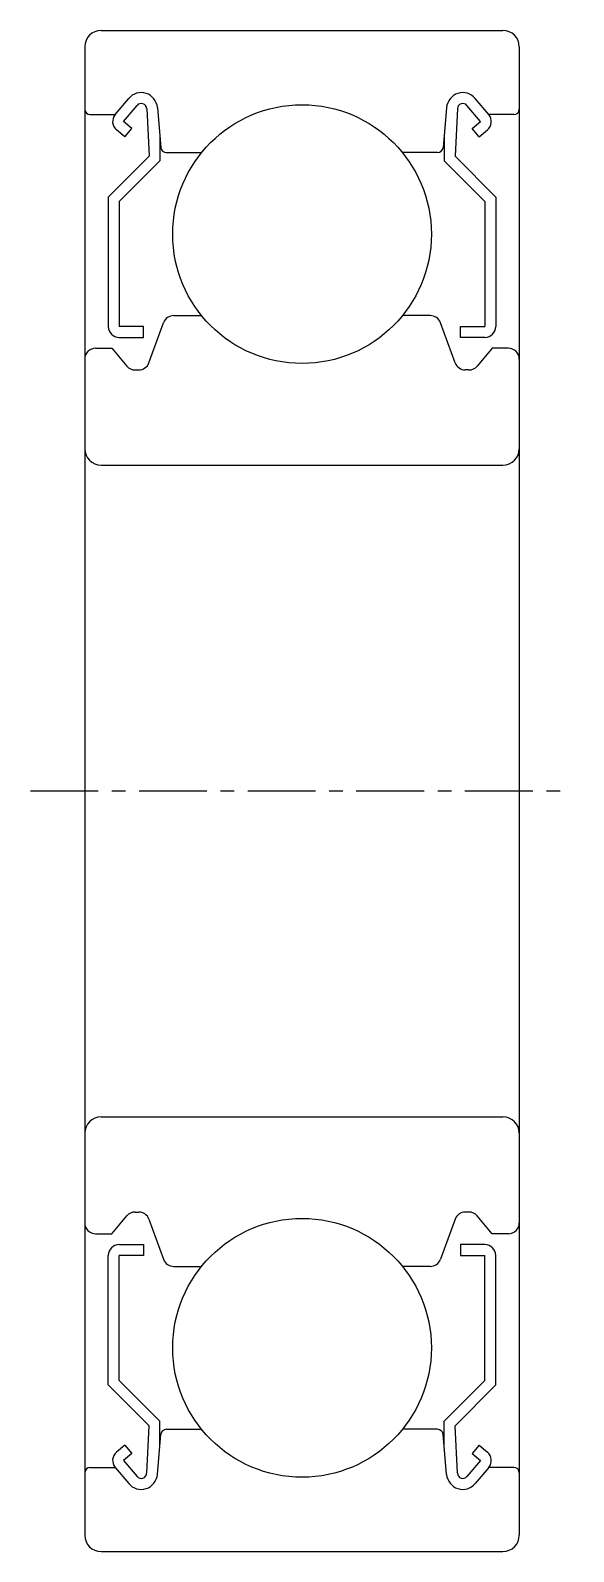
# Model space of a CAD drawing. Extents: x 87.4 to 157.2, y 76.8 to 136.4.
# Drawn here: x 147.18 to 157.18, y 108.36 to 136.36 of the extents above; entities outside this region: 2.
import ezdxf

# ---------------------------------------------------------------- set-up
doc = ezdxf.new("R2010")
doc.units = 0
doc.linetypes.add('CENTER', pattern=[2, 1.25, -0.25, 0.25, -0.25])
doc.layers.get('0').update_dxf_attribs({"linetype": 'CONTINUOUS'})
doc.layers.add('CENTER', color=1, linetype='CENTER')

msp = doc.modelspace()

# ---------------------------------------------------------------- linework, layer by layer
for p, q in [((148.48, 136.365), (155.88, 136.365)), ((148.18, 136.065), (148.18, 108.665)), ((156.18, 136.065), (156.18, 108.665)), ((148.74, 134.815), (148.989, 135.112)), ((148.893, 134.686), (149.143, 134.984)), ((155.467, 134.686), (155.216, 134.984)), ((155.62, 134.815), (155.37, 135.112)), ((148.28, 134.815), (148.74, 134.815)), ((149.046, 134.558), (148.893, 134.686)), ((149.32, 134.925), (149.363, 134.048)), ((149.518, 134.945), (149.583, 134.206)), ((154.841, 134.945), (154.777, 134.206)), ((155.04, 134.925), (154.997, 134.048)), ((155.314, 134.558), (155.467, 134.686)), ((156.08, 134.815), (155.62, 134.815)), ((148.918, 134.405), (148.765, 134.533)), ((148.918, 134.405), (149.046, 134.558)), ((149.563, 134.435), (149.563, 133.965)), ((154.797, 134.435), (154.797, 133.965)), ((155.442, 134.405), (155.314, 134.558)), ((155.442, 134.405), (155.595, 134.533)), ((149.363, 134.048), (148.613, 133.298)), ((149.563, 133.965), (148.813, 133.215)), ((149.682, 134.115), (150.33, 134.115)), ((154.677, 134.115), (154.029, 134.115)), ((154.797, 133.965), (155.547, 133.215)), ((154.997, 134.048), (155.747, 133.298)), ((148.613, 133.298), (148.613, 130.915)), ((155.747, 133.298), (155.747, 130.915)), ((148.813, 133.215), (148.813, 130.915)), ((155.547, 133.215), (155.547, 130.915)), ((149.818, 131.115), (150.33, 131.115)), ((154.542, 131.115), (154.029, 131.115)), ((149.263, 130.915), (148.813, 130.915)), ((149.263, 130.715), (149.263, 130.915)), ((149.362, 130.246), (149.63, 130.983)), ((154.998, 130.246), (154.73, 130.983)), ((155.097, 130.915), (155.547, 130.915)), ((155.097, 130.715), (155.097, 130.915)), ((148.38, 130.515), (148.68, 130.515)), ((148.68, 130.515), (148.955, 130.186)), ((148.813, 130.715), (149.263, 130.715)), ((155.547, 130.715), (155.097, 130.715)), ((155.68, 130.515), (155.404, 130.186)), ((155.98, 130.515), (155.68, 130.515)), ((149.109, 130.115), (149.174, 130.115)), ((155.251, 130.115), (155.186, 130.115)), ((148.48, 128.365), (155.88, 128.365)), ((148.48, 116.365), (155.88, 116.365)), ((148.68, 114.215), (148.955, 114.543)), ((149.109, 114.615), (149.174, 114.615)), ((155.251, 114.615), (155.186, 114.615)), ((155.68, 114.215), (155.404, 114.543)), ((149.362, 114.483), (149.63, 113.746)), ((154.998, 114.483), (154.73, 113.746)), ((148.38, 114.215), (148.68, 114.215)), ((148.813, 114.015), (149.263, 114.015)), ((149.263, 114.015), (149.263, 113.815)), ((155.097, 114.015), (155.097, 113.815)), ((155.547, 114.015), (155.097, 114.015)), ((155.98, 114.215), (155.68, 114.215)), ((148.613, 111.432), (148.613, 113.815)), ((148.813, 111.515), (148.813, 113.815)), ((149.263, 113.815), (148.813, 113.815)), ((155.097, 113.815), (155.547, 113.815)), ((155.547, 111.515), (155.547, 113.815)), ((155.747, 111.432), (155.747, 113.815)), ((149.818, 113.615), (150.33, 113.615)), ((149.946, 113.615), (149.946, 113.615)), ((150.074, 113.615), (150.074, 113.615)), ((154.542, 113.615), (154.029, 113.615)), ((149.563, 110.765), (148.813, 111.515)), ((154.797, 110.765), (155.547, 111.515)), ((149.363, 110.682), (148.613, 111.432)), ((154.997, 110.682), (155.747, 111.432)), ((149.32, 109.805), (149.363, 110.682)), ((149.563, 110.295), (149.563, 110.765)), ((149.682, 110.615), (150.33, 110.615)), ((154.677, 110.615), (154.029, 110.615)), ((154.797, 110.295), (154.797, 110.765)), ((155.04, 109.805), (154.997, 110.682)), ((148.918, 110.325), (148.765, 110.197)), ((148.918, 110.325), (149.046, 110.172)), ((149.518, 109.784), (149.583, 110.523)), ((154.841, 109.784), (154.777, 110.523)), ((155.442, 110.325), (155.314, 110.172)), ((155.442, 110.325), (155.595, 110.197)), ((149.046, 110.172), (148.893, 110.044)), ((148.893, 110.044), (149.143, 109.745)), ((155.467, 110.044), (155.216, 109.745)), ((155.314, 110.172), (155.467, 110.044)), ((148.28, 109.915), (148.74, 109.915)), ((148.74, 109.915), (148.989, 109.617)), ((155.62, 109.915), (155.37, 109.617)), ((156.08, 109.915), (155.62, 109.915)), ((148.48, 108.365), (155.88, 108.365))]:
    msp.add_line(p, q)
for centre in [(152.18, 132.615), (152.18, 112.115)]:
    msp.add_circle(centre, 2.381)
for centre, radius, start, end in [((148.48, 136.065), 0.3, 90, 180), ((155.88, 136.065), 0.3, 360, 90), ((149.219, 134.919), 0.3, 4.9968, 140.002), ((149.22, 134.92), 0.1, 2.8198, 140.0022), ((155.14, 134.919), 0.3, 39.998, 175.0032), ((155.14, 134.92), 0.1, 39.9978, 177.1802), ((148.28, 134.915), 0.1, 180, 270), ((148.893, 134.686), 0.2, 140.002, 230.0863), ((155.466, 134.686), 0.2, 309.9137, 39.998), ((156.08, 134.915), 0.1, 270, 0), ((149.682, 134.215), 0.1, 184.9968, 269.9991), ((154.677, 134.215), 0.1, 270.0009, 355.0032), ((149.818, 130.915), 0.2, 90, 159.9916), ((154.542, 130.915), 0.2, 20.0084, 90), ((148.813, 130.915), 0.2, 180, 270), ((155.547, 130.915), 0.2, 270, 0), ((148.38, 130.315), 0.2, 90, 180), ((155.98, 130.315), 0.2, 0, 90), ((149.174, 130.315), 0.2, 270, 339.9916), ((155.186, 130.315), 0.2, 200.0084, 270), ((149.109, 130.315), 0.2, 219.9952, 270), ((155.251, 130.315), 0.2, 270, 320.0048), ((148.48, 128.665), 0.3, 180, 270), ((155.88, 128.665), 0.3, 270, 360), ((148.48, 116.065), 0.3, 90, 180), ((155.88, 116.065), 0.3, 0, 90), ((149.109, 114.415), 0.2, 90, 140.0048), ((149.174, 114.415), 0.2, 20.0084, 90), ((155.186, 114.415), 0.2, 90, 159.9916), ((155.251, 114.415), 0.2, 39.9952, 90), ((148.38, 114.415), 0.2, 180, 270), ((155.98, 114.415), 0.2, 270, 0), ((148.813, 113.815), 0.2, 90, 180), ((155.547, 113.815), 0.2, 0, 90), ((149.818, 113.815), 0.2, 200.0084, 270), ((154.542, 113.815), 0.2, 270, 339.9916), ((149.682, 110.515), 0.1, 90.0009, 175.0032), ((154.677, 110.515), 0.1, 4.9968, 89.9991), ((148.893, 110.043), 0.2, 129.9137, 219.998), ((155.466, 110.043), 0.2, 320.002, 50.0863), ((148.28, 109.815), 0.1, 90, 180), ((149.219, 109.81), 0.3, 219.998, 355.0032), ((149.22, 109.81), 0.1, 219.9978, 357.1802), ((155.14, 109.81), 0.3, 184.9968, 320.002), ((155.14, 109.81), 0.1, 182.8198, 320.0022), ((156.08, 109.815), 0.1, 0, 90), ((148.48, 108.665), 0.3, 180, 270), ((155.88, 108.665), 0.3, 270, 0)]:
    msp.add_arc(centre, radius, start, end)
at = {"layer": 'CENTER', "color": 1, "linetype": 'CENTER'}
msp.add_line((147.18, 122.365), (157.18, 122.365), dxfattribs=at)

# ---------------------------------------------------------------- texts
for p in [(87.268, 84.349), (87.268, 76.849)]:
    msp.add_text('C6001ZZ', height=2).set_placement(p)

doc.saveas('drawing.dxf')
